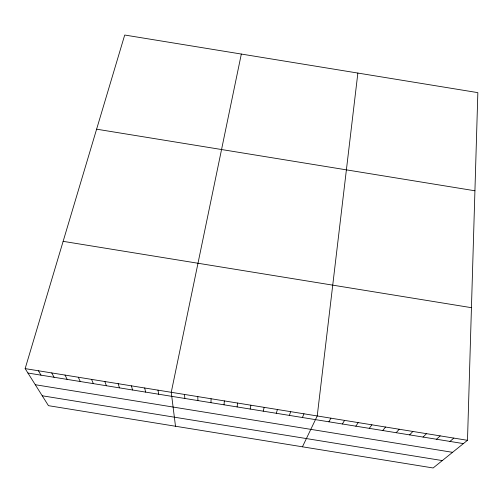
<?xml version="1.0" encoding="UTF-8"?>
<svg xmlns="http://www.w3.org/2000/svg" width="503" height="503" viewBox="0 0 503 503"><rect width="100%" height="100%" fill="white"/><g stroke="black" fill="none" stroke-linecap="round" stroke-linejoin="round"><path stroke-width="0.75" d="M210.964 402.696L211.078 398.753M467.494 440.307L477.85 92.634L124.713 35.028L25.15 368.617L48.458 405.67L433.127 467.972L467.494 440.307L25.15 368.617M224.036 404.814L224.351 400.904M357.866 73.061L317.23 415.956L302.441 446.809M237.102 406.933L237.623 403.054M250.161 409.046L250.896 405.204M241.327 54.054L171.253 392.296L175.497 426.248M263.226 411.165L264.163 407.355M276.292 413.284L277.43 409.505M289.351 415.396L290.703 411.655M302.41 417.515L303.969 413.806M328.924 421.81L330.899 418.169M342.373 423.991L344.561 420.382M355.828 426.173L358.224 422.602M369.277 428.349L371.887 424.815M382.726 430.53L385.55 427.028M396.175 432.712L399.212 429.241M409.624 434.888L412.869 431.455M423.067 437.069L426.525 433.668M436.516 439.245L440.188 435.881M449.959 441.427L453.838 438.094M42.233 395.779L442.307 460.585M96.607 129.183L474.926 190.782M63.139 241.339L471.443 307.679M27.929 373.037L463.401 443.602M35.279 384.72L452.562 452.329M38.435 370.774L41.007 375.156M51.727 372.924L54.085 377.275M65.013 375.081L67.169 379.394M78.292 377.231L80.247 381.513M91.577 379.388L93.319 383.632M104.863 381.538L106.397 385.751M118.142 383.688L119.475 387.87M131.421 385.845L132.547 389.988M144.701 387.995L145.619 392.107M157.98 390.146L158.69 394.226M184.532 394.453L184.834 398.458M197.805 396.603L197.899 400.577"/></g></svg>
